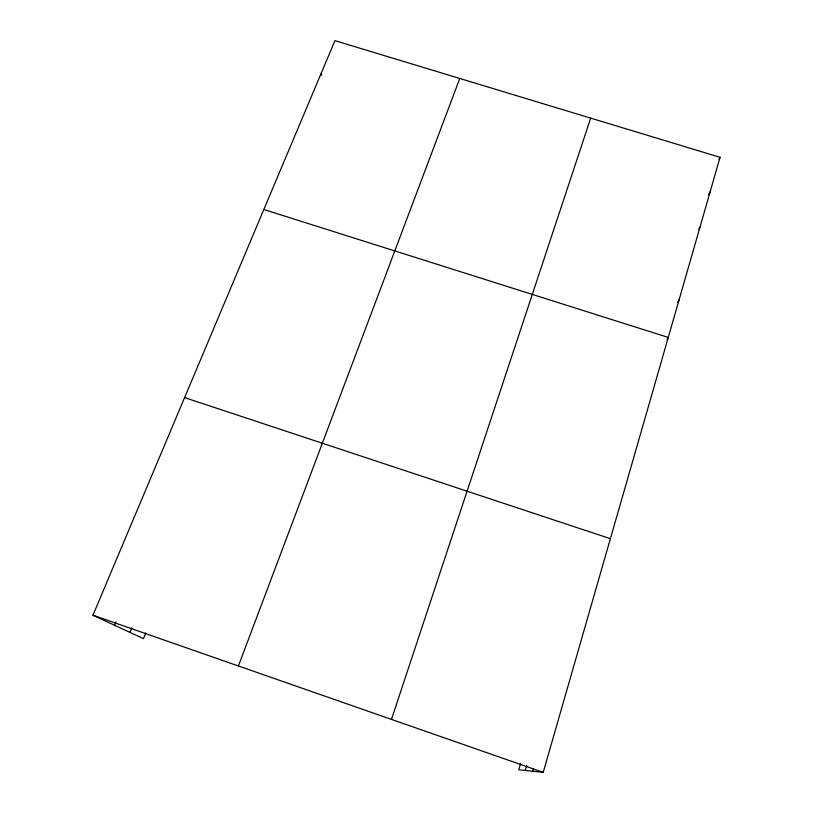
<?xml version="1.0" encoding="UTF-8"?>
<svg xmlns="http://www.w3.org/2000/svg" width="813" height="813" viewBox="0 0 813 813"><rect width="100%" height="100%" fill="white"/><g stroke="black" fill="none" stroke-linecap="round" stroke-linejoin="round"><path stroke-width="1.22" d="M520.523 763.793L518.755 769.799L543.216 772.35L720.054 157.305L334.946 40.65L92.946 615.217L143.464 638.672L145.822 632.849M532.728 771.252L533.419 768.854M525.249 770.47L526.651 765.694M391.47 719.393L590.695 118.129M238.412 665.979L459.782 78.465M129.989 632.412L131.879 627.799M114.542 625.238L115.974 621.782M718.956 159.358L720.054 157.305M708.53 194.724L710.135 191.807M698.804 229.144L700.003 227.04M677.371 302.609L679.079 299.824M666.975 339.438L668.266 337.425L263.829 209.5M184.602 397.598L610.4 538.684M92.946 615.217L543.216 772.35M321.308 73.028L321.572 75.324"/></g></svg>
